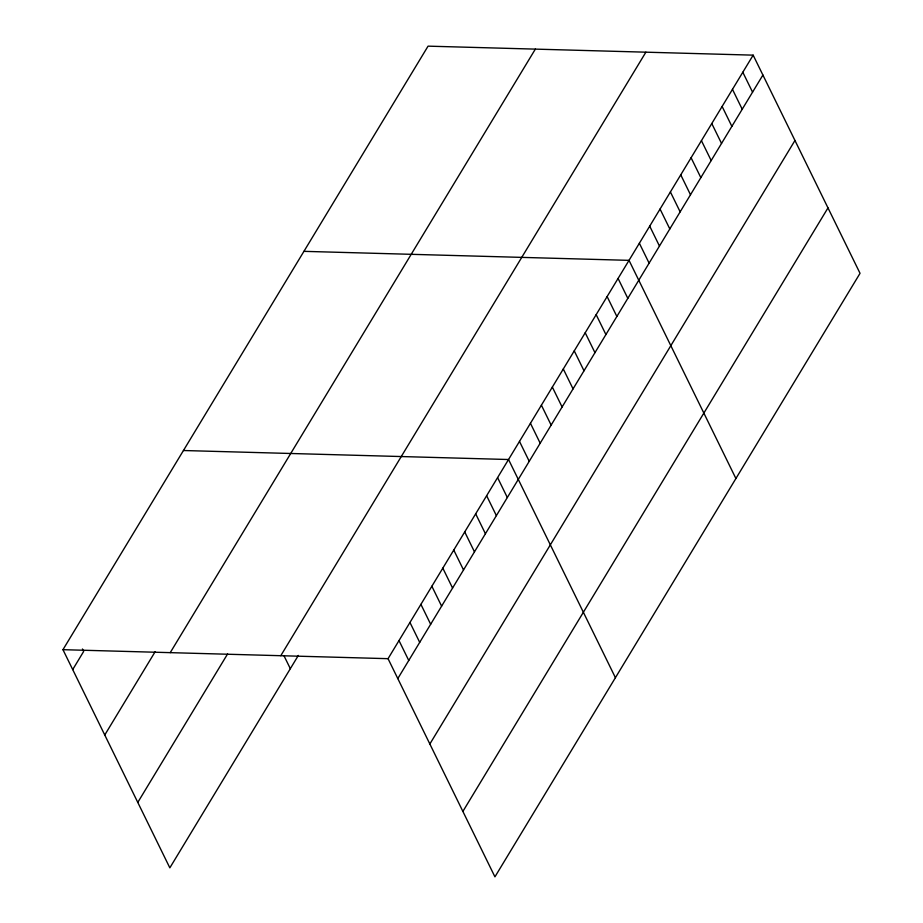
<?xml version="1.0" encoding="UTF-8"?>
<svg xmlns="http://www.w3.org/2000/svg" width="923" height="923" viewBox="0 0 923 923"><rect width="100%" height="100%" fill="white"/><g stroke="black" fill="none" stroke-linecap="round" stroke-linejoin="round"><path stroke-width="1.38" d="M298.36 655.411L169.844 867.851L62.96 649.677L428.064 46.15L753.156 55.149L860.04 273.323L494.936 876.85L388.052 658.676L753.156 55.149M72.709 669.567L83.658 651.465L82.435 648.973M104.761 734.996L155.145 651.719M170.236 652.653L535.352 49.115M137.781 802.422L227.6 653.945M280.777 655.711L645.881 52.184M397.801 678.578L762.906 75.051M429.853 744.007L794.957 140.481M462.885 811.421L827.989 207.894M303.932 251.344L629.025 260.355L735.908 478.518M183.446 450.516L508.538 459.516L615.422 677.69M62.96 649.677L388.052 658.676M742.819 72.248L752.557 92.15M732.47 89.358L742.219 109.249M722.121 106.457L731.87 126.347M711.783 123.555L721.532 143.446M701.434 140.654L711.183 160.544M691.096 157.752L700.834 177.643M680.747 174.851L690.496 194.741M670.398 191.949L680.147 211.84M660.06 209.048L669.81 228.95M649.711 226.147L659.46 246.049M639.374 243.257L649.111 263.147M618.075 278.458L627.813 298.348M607.115 296.56L616.864 316.462M596.166 314.674L605.915 334.564M585.217 332.776L594.954 352.667M574.256 350.878L584.005 370.769M563.307 368.992L573.056 388.883M552.346 387.095L562.095 406.985M541.397 405.197L551.146 425.088M530.448 423.299L540.186 443.202M519.487 441.413L529.237 461.304M497.589 477.618L507.327 497.52M486.629 495.732L496.378 515.622M475.68 513.834L485.429 533.725M464.731 531.936L474.468 551.827M453.77 550.05L463.519 569.941M442.821 568.153L452.57 588.043M431.872 586.255L441.609 606.146M420.911 604.357L430.66 624.26M409.962 622.471L419.7 642.362M399.001 640.574L408.751 660.464M284.157 656.103L290.33 668.679"/></g></svg>
